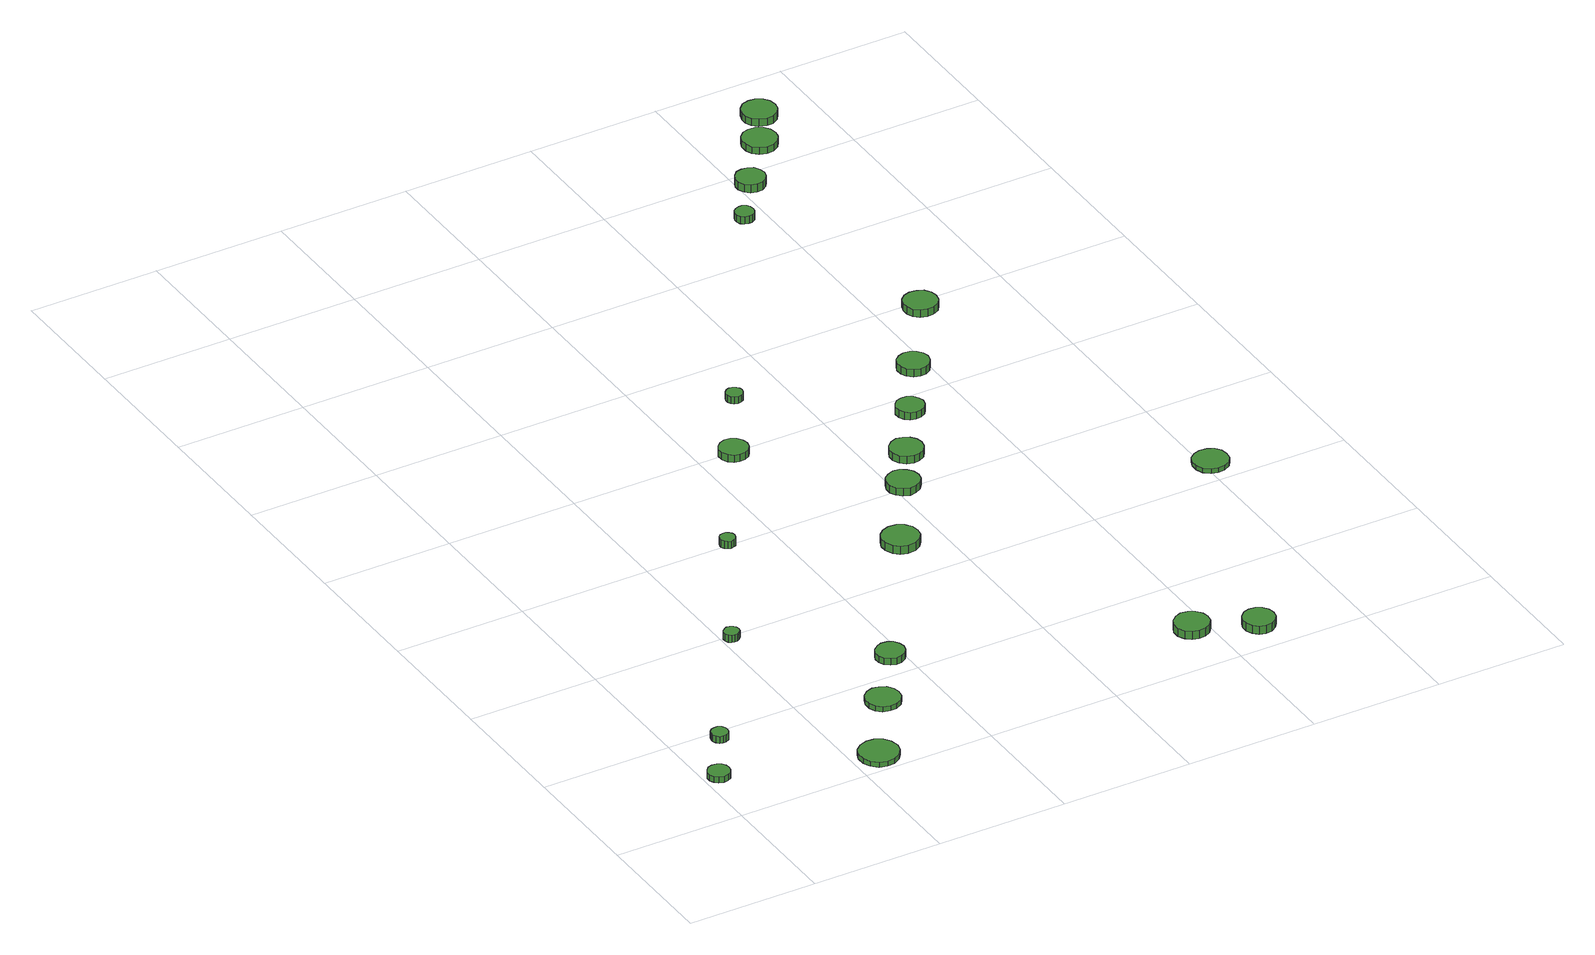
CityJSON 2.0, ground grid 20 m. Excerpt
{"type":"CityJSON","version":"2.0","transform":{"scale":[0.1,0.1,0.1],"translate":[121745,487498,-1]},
"CityObjects":{
"tree1":{"type":"SolitaryVegetationObject","attributes":{"function":"something"},"geometry":[{"type":"MultiSurface","lod":"1","boundaries":[[[0,1,2,3,4,5,6,7,8,9,10,11,12,13,14]],[[15,16,17,18,19,20,21,22,23,24,25,26,27,28,29]],[[0,29,28,1]],[[1,28,27,2]],[[2,27,26,3]],[[3,26,25,4]],[[4,25,24,5]],[[5,24,23,6]],[[6,23,22,7]],[[7,22,21,8]],[[8,21,20,9]],[[9,20,19,10]],[[10,19,18,11]],[[11,18,17,12]],[[12,17,16,13]],[[13,16,15,14]],[[14,15,29,0]]]}]},
"tree2":{"type":"SolitaryVegetationObject","attributes":{"function":"something"},"geometry":[{"type":"MultiSurface","lod":"1","boundaries":[[[30,31,32,33,34,35,36,37,38,39,40,41,42,43,44]],[[45,46,47,48,49,50,51,52,53,54,55,56,57,58,59]],[[30,59,58,31]],[[31,58,57,32]],[[32,57,56,33]],[[33,56,55,34]],[[34,55,54,35]],[[35,54,53,36]],[[36,53,52,37]],[[37,52,51,38]],[[38,51,50,39]],[[39,50,49,40]],[[40,49,48,41]],[[41,48,47,42]],[[42,47,46,43]],[[43,46,45,44]],[[44,45,59,30]]]}]},
"tree3":{"type":"SolitaryVegetationObject","attributes":{"function":"something"},"geometry":[{"type":"MultiSurface","lod":"1","boundaries":[[[60,61,62,63,64,65,66,67,68,69,70,71,72,73,74]],[[75,76,77,78,79,80,81,82,83,84,85,86,87,88,89]],[[60,89,88,61]],[[61,88,87,62]],[[62,87,86,63]],[[63,86,85,64]],[[64,85,84,65]],[[65,84,83,66]],[[66,83,82,67]],[[67,82,81,68]],[[68,81,80,69]],[[69,80,79,70]],[[70,79,78,71]],[[71,78,77,72]],[[72,77,76,73]],[[73,76,75,74]],[[74,75,89,60]]]}]},
"tree4":{"type":"SolitaryVegetationObject","attributes":{"function":"something"},"geometry":[{"type":"MultiSurface","lod":"1","boundaries":[[[90,91,92,93,94,95,96,97,98,99,100,101,102,103,104]],[[105,106,107,108,109,110,111,112,113,114,115,116,117,118,119]],[[90,119,118,91]],[[91,118,117,92]],[[92,117,116,93]],[[93,116,115,94]],[[94,115,114,95]],[[95,114,113,96]],[[96,113,112,97]],[[97,112,111,98]],[[98,111,110,99]],[[99,110,109,100]],[[100,109,108,101]],[[101,108,107,102]],[[102,107,106,103]],[[103,106,105,104]],[[104,105,119,90]]]}]},
"tree5":{"type":"SolitaryVegetationObject","attributes":{"function":"something"},"geometry":[{"type":"MultiSurface","lod":"1","boundaries":[[[120,121,122,123,124,125,126,127,128,129,130,131,132,133,134]],[[135,136,137,138,139,140,141,142,143,144,145,146,147,148,149]],[[120,149,148,121]],[[121,148,147,122]],[[122,147,146,123]],[[123,146,145,124]],[[124,145,144,125]],[[125,144,143,126]],[[126,143,142,127]],[[127,142,141,128]],[[128,141,140,129]],[[129,140,139,130]],[[130,139,138,131]],[[131,138,137,132]],[[132,137,136,133]],[[133,136,135,134]],[[134,135,149,120]]]}]},
"tree6":{"type":"SolitaryVegetationObject","attributes":{"function":"something"},"geometry":[{"type":"MultiSurface","lod":"1","boundaries":[[[150,151,152,153,154,155,156,157,158,159,160,161,162,163,164]],[[165,166,167,168,169,170,171,172,173,174,175,176,177,178,179]],[[150,179,178,151]],[[151,178,177,152]],[[152,177,176,153]],[[153,176,175,154]],[[154,175,174,155]],[[155,174,173,156]],[[156,173,172,157]],[[157,172,171,158]],[[158,171,170,159]],[[159,170,169,160]],[[160,169,168,161]],[[161,168,167,162]],[[162,167,166,163]],[[163,166,165,164]],[[164,165,179,150]]]}]},
"tree7":{"type":"SolitaryVegetationObject","attributes":{"function":"something"},"geometry":[{"type":"MultiSurface","lod":"1","boundaries":[[[180,181,182,183,184,185,186,187,188,189,190,191,192,193,194]],[[195,196,197,198,199,200,201,202,203,204,205,206,207,208,209]],[[180,209,208,181]],[[181,208,207,182]],[[182,207,206,183]],[[183,206,205,184]],[[184,205,204,185]],[[185,204,203,186]],[[186,203,202,187]],[[187,202,201,188]],[[188,201,200,189]],[[189,200,199,190]],[[190,199,198,191]],[[191,198,197,192]],[[192,197,196,193]],[[193,196,195,194]],[[194,195,209,180]]]}]},
"tree8":{"type":"SolitaryVegetationObject","attributes":{"function":"something"},"geometry":[{"type":"MultiSurface","lod":"1","boundaries":[[[210,211,212,213,214,215,216,217,218,219,220,221,222,223,224]],[[225,226,227,228,229,230,231,232,233,234,235,236,237,238,239]],[[210,239,238,211]],[[211,238,237,212]],[[212,237,236,213]],[[213,236,235,214]],[[214,235,234,215]],[[215,234,233,216]],[[216,233,232,217]],[[217,232,231,218]],[[218,231,230,219]],[[219,230,229,220]],[[220,229,228,221]],[[221,228,227,222]],[[222,227,226,223]],[[223,226,225,224]],[[224,225,239,210]]]}]},
"tree9":{"type":"SolitaryVegetationObject","attributes":{"function":"something"},"geometry":[{"type":"MultiSurface","lod":"1","boundaries":[[[240,241,242,243,244,245,246,247,248,249,250,251,252,253,254]],[[255,256,257,258,259,260,261,262,263,264,265,266,267,268,269]],[[240,269,268,241]],[[241,268,267,242]],[[242,267,266,243]],[[243,266,265,244]],[[244,265,264,245]],[[245,264,263,246]],[[246,263,262,247]],[[247,262,261,248]],[[248,261,260,249]],[[249,260,259,250]],[[250,259,258,251]],[[251,258,257,252]],[[252,257,256,253]],[[253,256,255,254]],[[254,255,269,240]]]}]},
"tree10":{"type":"SolitaryVegetationObject","attributes":{"function":"something"},"geometry":[{"type":"MultiSurface","lod":"1","boundaries":[[[270,271,272,273,274,275,276,277,278,279,280,281,282,283,284]],[[285,286,287,288,289,290,291,292,293,294,295,296,297,298,299]],[[270,299,298,271]],[[271,298,297,272]],[[272,297,296,273]],[[273,296,295,274]],[[274,295,294,275]],[[275,294,293,276]],[[276,293,292,277]],[[277,292,291,278]],[[278,291,290,279]],[[279,290,289,280]],[[280,289,288,281]],[[281,288,287,282]],[[282,287,286,283]],[[283,286,285,284]],[[284,285,299,270]]]}]},
"tree11":{"type":"SolitaryVegetationObject","attributes":{"function":"something"},"geometry":[{"type":"MultiSurface","lod":"1","boundaries":[[[300,301,302,303,304,305,306,307,308,309,310,311,312,313,314]],[[315,316,317,318,319,320,321,322,323,324,325,326,327,328,329]],[[300,329,328,301]],[[301,328,327,302]],[[302,327,326,303]],[[303,326,325,304]],[[304,325,324,305]],[[305,324,323,306]],[[306,323,322,307]],[[307,322,321,308]],[[308,321,320,309]],[[309,320,319,310]],[[310,319,318,311]],[[311,318,317,312]],[[312,317,316,313]],[[313,316,315,314]],[[314,315,329,300]]]}]},
"tree12":{"type":"SolitaryVegetationObject","attributes":{"function":"something"},"geometry":[{"type":"MultiSurface","lod":"1","boundaries":[[[330,331,332,333,334,335,336,337,338,339,340,341,342,343,344]],[[345,346,347,348,349,350,351,352,353,354,355,356,357,358,359]],[[330,359,358,331]],[[331,358,357,332]],[[332,357,356,333]],[[333,356,355,334]],[[334,355,354,335]],[[335,354,353,336]],[[336,353,352,337]],[[337,352,351,338]],[[338,351,350,339]],[[339,350,349,340]],[[340,349,348,341]],[[341,348,347,342]],[[342,347,346,343]],[[343,346,345,344]],[[344,345,359,330]]]}]},
"tree13":{"type":"SolitaryVegetationObject","attributes":{"function":"something"},"geometry":[{"type":"MultiSurface","lod":"1","boundaries":[[[360,361,362,363,364,365,366,367,368,369,370,371,372,373,374]],[[375,376,377,378,379,380,381,382,383,384,385,386,387,388,389]],[[360,389,388,361]],[[361,388,387,362]],[[362,387,386,363]],[[363,386,385,364]],[[364,385,384,365]],[[365,384,383,366]],[[366,383,382,367]],[[367,382,381,368]],[[368,381,380,369]],[[369,380,379,370]],[[370,379,378,371]],[[371,378,377,372]],[[372,377,376,373]],[[373,376,375,374]],[[374,375,389,360]]]}]},
"tree14":{"type":"SolitaryVegetationObject","attributes":{"function":"something"},"geometry":[{"type":"MultiSurface","lod":"1","boundaries":[[[390,391,392,393,394,395,396,397,398,399,400,401,402,403,404]],[[405,406,407,408,409,410,411,412,413,414,415,416,417,418,419]],[[390,419,418,391]],[[391,418,417,392]],[[392,417,416,393]],[[393,416,415,394]],[[394,415,414,395]],[[395,414,413,396]],[[396,413,412,397]],[[397,412,411,398]],[[398,411,410,399]],[[399,410,409,400]],[[400,409,408,401]],[[401,408,407,402]],[[402,407,406,403]],[[403,406,405,404]],[[404,405,419,390]]]}]},
"tree15":{"type":"SolitaryVegetationObject","attributes":{"function":"something"},"geometry":[{"type":"MultiSurface","lod":"1","boundaries":[[[420,421,422,423,424,425,426,427,428,429,430,431,432,433,434]],[[435,436,437,438,439,440,441,442,443,444,445,446,447,448,449]],[[420,449,448,421]],[[421,448,447,422]],[[422,447,446,423]],[[423,446,445,424]],[[424,445,444,425]],[[425,444,443,426]],[[426,443,442,427]],[[427,442,441,428]],[[428,441,440,429]],[[429,440,439,430]],[[430,439,438,431]],[[431,438,437,432]],[[432,437,436,433]],[[433,436,435,434]],[[434,435,449,420]]]}]},
"tree16":{"type":"SolitaryVegetationObject","attributes":{"function":"something"},"geometry":[{"type":"MultiSurface","lod":"1","boundaries":[[[450,451,452,453,454,455,456,457,458,459,460,461,462,463,464]],[[465,466,467,468,469,470,471,472,473,474,475,476,477,478,479]],[[450,479,478,451]],[[451,478,477,452]],[[452,477,476,453]],[[453,476,475,454]],[[454,475,474,455]],[[455,474,473,456]],[[456,473,472,457]],[[457,472,471,458]],[[458,471,470,459]],[[459,470,469,460]],[[460,469,468,461]],[[461,468,467,462]],[[462,467,466,463]],[[463,466,465,464]],[[464,465,479,450]]]}]},
"tree17":{"type":"SolitaryVegetationObject","attributes":{"function":"something"},"geometry":[{"type":"MultiSurface","lod":"1","boundaries":[[[480,481,482,483,484,485,486,487,488,489,490,491,492,493,494]],[[495,496,497,498,499,500,501,502,503,504,505,506,507,508,509]],[[480,509,508,481]],[[481,508,507,482]],[[482,507,506,483]],[[483,506,505,484]],[[484,505,504,485]],[[485,504,503,486]],[[486,503,502,487]],[[487,502,501,488]],[[488,501,500,489]],[[489,500,499,490]],[[490,499,498,491]],[[491,498,497,492]],[[492,497,496,493]],[[493,496,495,494]],[[494,495,509,480]]]}]},
"tree18":{"type":"SolitaryVegetationObject","attributes":{"function":"something"},"geometry":[{"type":"MultiSurface","lod":"1","boundaries":[[[510,511,512,513,514,515,516,517,518,519,520,521,522,523,524]],[[525,526,527,528,529,530,531,532,533,534,535,536,537,538,539]],[[510,539,538,511]],[[511,538,537,512]],[[512,537,536,513]],[[513,536,535,514]],[[514,535,534,515]],[[515,534,533,516]],[[516,533,532,517]],[[517,532,531,518]],[[518,531,530,519]],[[519,530,529,520]],[[520,529,528,521]],[[521,528,527,522]],[[522,527,526,523]],[[523,526,525,524]],[[524,525,539,510]]]}]},
"tree19":{"type":"SolitaryVegetationObject","attributes":{"function":"something"},"geometry":[{"type":"MultiSurface","lod":"1","boundaries":[[[540,541,542,543,544,545,546,547,548,549,550,551,552,553,554]],[[555,556,557,558,559,560,561,562,563,564,565,566,567,568,569]],[[540,569,568,541]],[[541,568,567,542]],[[542,567,566,543]],[[543,566,565,544]],[[544,565,564,545]],[[545,564,563,546]],[[546,563,562,547]],[[547,562,561,548]],[[548,561,560,549]],[[549,560,559,550]],[[550,559,558,551]],[[551,558,557,552]],[[552,557,556,553]],[[553,556,555,554]],[[554,555,569,540]]]}]},
"tree20":{"type":"SolitaryVegetationObject","attributes":{"function":"something"},"geometry":[{"type":"MultiSurface","lod":"1","boundaries":[[[570,571,572,573,574,575,576,577,578,579,580,581,582,583,584]],[[585,586,587,588,589,590,591,592,593,594,595,596,597,598,599]],[[570,599,598,571]],[[571,598,597,572]],[[572,597,596,573]],[[573,596,595,574]],[[574,595,594,575]],[[575,594,593,576]],[[576,593,592,577]],[[577,592,591,578]],[[578,591,590,579]],[[579,590,589,580]],[[580,589,588,581]],[[581,588,587,582]],[[582,587,586,583]],[[583,586,585,584]],[[584,585,599,570]]]}]},
"tree21":{"type":"SolitaryVegetationObject","attributes":{"function":"something"},"geometry":[{"type":"MultiSurface","lod":"1","boundaries":[[[600,601,602,603,604,605,606,607,608,609,610,611,612,613,614]],[[615,616,617,618,619,620,621,622,623,624,625,626,627,628,629]],[[600,629,628,601]],[[601,628,627,602]],[[602,627,626,603]],[[603,626,625,604]],[[604,625,624,605]],[[605,624,623,606]],[[606,623,622,607]],[[607,622,621,608]],[[608,621,620,609]],[[609,620,619,610]],[[610,619,618,611]],[[611,618,617,612]],[[612,617,616,613]],[[613,616,615,614]],[[614,615,629,600]]]}]},
"tree22":{"type":"SolitaryVegetationObject","attributes":{"function":"something"},"geometry":[{"type":"MultiSurface","lod":"1","boundaries":[[[630,631,632,633,634,635,636,637,638,639,640,641,642,643,644]],[[645,646,647,648,649,650,651,652,653,654,655,656,657,658,659]],[[630,659,658,631]],[[631,658,657,632]],[[632,657,656,633]],[[633,656,655,634]],[[634,655,654,635]],[[635,654,653,636]],[[636,653,652,637]],[[637,652,651,638]],[[638,651,650,639]],[[639,650,649,640]],[[640,649,648,641]],[[641,648,647,642]],[[642,647,646,643]],[[643,646,645,644]],[[644,645,659,630]]]}]}
},
"vertices":[
[39,100,17],[38,107,17],[34,113,17],[28,116,17],[21,117,17],[14,115,17],[9,110,17],[6,104,17],[6,97,17],[9,91,17],[14,86,17],[21,84,17],[28,85,17],[34,88,17],[38,94,17],[38,94,7],[34,88,7],[28,85,7],[21,84,7],[14,86,7],[9,91,7],[6,97,7],[6,104,7],[9,110,7],[14,115,7],[21,117,7],[28,116,7],[34,113,7],[38,107,7],[39,100,7],
[85,184,18],[84,189,18],[81,193,18],[76,196,18],[71,196,18],[66,195,18],[62,191,18],[60,186,18],[60,181,18],[62,176,18],[66,172,18],[71,171,18],[76,171,18],[81,174,18],[84,178,18],[84,178,7],[81,174,7],[76,171,7],[71,171,7],[66,172,7],[62,176,7],[60,181,7],[60,186,7],[62,191,7],[66,195,7],[71,196,7],[76,196,7],[81,193,7],[84,189,7],[85,184,7],
[270,34,15],[267,47,15],[260,57,15],[249,63,15],[237,64,15],[225,60,15],[216,52,15],[211,41,15],[211,28,15],[216,17,15],[225,8,15],[237,5,15],[249,6,15],[260,12,15],[267,22,15],[267,22,7],[260,12,7],[249,6,7],[237,5,7],[225,8,7],[216,17,7],[211,28,7],[211,41,7],[216,52,7],[225,60,7],[237,64,7],[249,63,7],[260,57,7],[267,47,7],[270,34,7],
[222,386,25],[221,391,25],[218,395,25],[214,397,25],[209,398,25],[205,396,25],[201,393,25],[199,389,25],[199,384,25],[201,379,25],[205,376,25],[209,375,25],[214,375,25],[218,378,25],[221,381,25],[221,381,13],[218,378,13],[214,375,13],[209,375,13],[205,376,13],[201,379,13],[199,384,13],[199,389,13],[201,393,13],[205,396,13],[209,398,13],[214,397,13],[218,395,13],[221,391,13],[222,386,13],
[340,150,15],[338,160,15],[332,169,15],[322,174,15],[312,176,15],[301,172,15],[293,165,15],[289,155,15],[289,144,15],[293,134,15],[301,127,15],[312,124,15],[322,125,15],[332,130,15],[338,139,15],[338,139,7],[332,130,7],[322,125,7],[312,124,7],[301,127,7],[293,134,7],[289,144,7],[289,155,7],[293,165,7],[301,172,7],[312,176,7],[322,174,7],[332,169,7],[338,160,7],[340,150,7],
[402,243,18],[400,251,18],[395,259,18],[387,263,18],[378,264,18],[370,261,18],[363,255,18],[359,247,18],[359,238,18],[363,230,18],[370,224,18],[378,221,18],[387,222,18],[395,227,18],[400,234,18],[400,234,7],[395,227,7],[387,222,7],[378,221,7],[370,224,7],[363,230,7],[359,238,7],[359,247,7],[363,255,7],[370,261,7],[378,264,7],[387,263,7],[395,259,7],[400,251,7],[402,243,7],
[339,597,23],[338,602,23],[335,605,23],[331,608,23],[326,608,23],[322,607,23],[318,604,23],[316,599,23],[316,594,23],[318,590,23],[322,587,23],[326,585,23],[331,586,23],[335,588,23],[338,592,23],[338,592,11],[335,588,11],[331,586,11],[326,585,11],[322,587,11],[318,590,11],[316,594,11],[316,599,11],[318,604,11],[322,607,11],[326,608,11],[331,608,11],[335,605,11],[338,602,11],[339,597,11],
[561,475,26],[559,487,26],[552,496,26],[542,502,26],[530,503,26],[519,499,26],[511,492,26],[506,481,26],[506,470,26],[511,459,26],[519,451,26],[530,448,26],[542,449,26],[552,455,26],[559,464,26],[559,464,13],[552,455,13],[542,449,13],[530,448,13],[519,451,13],[511,459,13],[506,470,13],[506,481,13],[511,492,13],[519,499,13],[530,503,13],[542,502,13],[552,496,13],[559,487,13],[561,475,13],
[475,795,19],[473,804,19],[468,811,19],[460,816,19],[451,817,19],[443,814,19],[436,808,19],[432,800,19],[432,791,19],[436,782,19],[443,776,19],[451,774,19],[460,775,19],[468,779,19],[473,786,19],[473,786,7],[468,779,7],[460,775,7],[451,774,7],[443,776,7],[436,782,7],[432,791,7],[432,800,7],[436,808,7],[443,814,7],[451,817,7],[460,816,7],[468,811,7],[473,804,7],[475,795,7],
[639,606,19],[637,616,19],[631,624,19],[622,630,19],[612,631,19],[602,627,19],[594,621,19],[590,611,19],[590,601,19],[594,592,19],[602,585,19],[612,581,19],[622,583,19],[631,588,19],[637,596,19],[637,596,7],[631,588,7],[622,583,7],[612,581,7],[602,585,7],[594,592,7],[590,601,7],[590,611,7],[594,621,7],[602,627,7],[612,631,7],[622,630,7],[631,624,7],[637,616,7],[639,606,7],
[537,914,19],[536,919,19],[533,923,19],[528,926,19],[523,927,19],[518,925,19],[514,921,19],[512,916,19],[512,911,19],[514,906,19],[518,903,19],[523,901,19],[528,902,19],[533,904,19],[536,909,19],[536,909,8],[533,904,8],[528,902,8],[523,901,8],[518,903,8],[514,906,8],[512,911,8],[512,916,8],[514,921,8],[518,925,8],[523,927,8],[528,926,8],[533,923,8],[536,919,8],[537,914,8],
[799,88,23],[797,98,23],[790,107,23],[781,112,23],[770,114,23],[760,110,23],[752,103,23],[747,93,23],[747,82,23],[752,72,23],[760,65,23],[770,62,23],[781,63,23],[790,68,23],[797,77,23],[797,77,10],[790,68,10],[781,63,10],[770,62,10],[760,65,10],[752,72,10],[747,82,10],[747,93,10],[752,103,10],[760,110,10],[770,114,10],[781,112,10],[790,107,10],[797,98,10],[799,88,10],
[685,676,18],[683,686,18],[677,694,18],[668,699,18],[658,701,18],[648,697,18],[640,690,18],[636,681,18],[636,671,18],[640,661,18],[648,654,18],[658,651,18],[668,652,18],[677,657,18],[683,666,18],[683,666,6],[677,657,6],[668,652,6],[658,651,6],[648,654,6],[640,661,6],[636,671,6],[636,681,6],[640,690,6],[648,697,6],[658,701,6],[668,699,6],[677,694,6],[683,686,6],[685,676,6],
[881,48,25],[879,58,25],[873,66,25],[865,71,25],[855,72,25],[845,69,25],[838,62,25],[834,53,25],[834,43,25],[838,34,25],[845,27,25],[855,24,25],[865,25,25],[873,30,25],[879,38,25],[879,38,12],[873,30,12],[865,25,12],[855,24,12],[845,27,12],[838,34,12],[834,43,12],[834,53,12],[838,62,12],[845,69,12],[855,72,12],[865,71,12],[873,66,12],[879,58,12],[881,48,12],
[740,766,18],[738,774,18],[733,781,18],[725,786,18],[717,786,18],[708,784,18],[702,778,18],[698,770,18],[698,761,18],[702,753,18],[708,747,18],[717,745,18],[725,746,18],[733,750,18],[738,757,18],[738,757,6],[733,750,6],[725,746,6],[717,745,6],[708,747,6],[702,753,6],[698,761,6],[698,770,6],[702,778,6],[708,784,6],[717,786,6],[725,786,6],[733,781,6],[738,774,6],[740,766,6],
[803,860,18],[801,869,18],[795,877,18],[787,882,18],[777,883,18],[768,880,18],[760,874,18],[756,865,18],[756,855,18],[760,846,18],[768,839,18],[777,836,18],[787,837,18],[795,842,18],[801,850,18],[801,850,6],[795,842,6],[787,837,6],[777,836,6],[768,839,6],[760,846,6],[756,855,6],[756,865,6],[760,874,6],[768,880,6],[777,883,6],[787,882,6],[795,877,6],[801,869,6],[803,860,6],
[1037,442,14],[1035,453,14],[1029,462,14],[1019,467,14],[1008,468,14],[998,465,14],[989,458,14],[985,448,14],[985,437,14],[989,426,14],[998,419,14],[1008,416,14],[1019,417,14],[1029,422,14],[1035,431,14],[1035,431,7],[1029,422,7],[1019,417,7],[1008,416,7],[998,419,7],[989,426,7],[985,437,7],[985,448,7],[989,458,7],[998,465,7],[1008,468,7],[1019,467,7],[1029,462,7],[1035,453,7],[1037,442,7],
[884,976,26],[882,986,26],[876,995,26],[866,1000,26],[856,1001,26],[846,998,26],[838,991,26],[834,981,26],[834,971,26],[838,961,26],[846,954,26],[856,951,26],[866,952,26],[876,957,26],[882,966,26],[882,966,14],[876,957,14],[866,952,14],[856,951,14],[846,954,14],[838,961,14],[834,971,14],[834,981,14],[838,991,14],[846,998,14],[856,1001,14],[866,1000,14],[876,995,14],[882,986,14],[884,976,14],
[778,1295,25],[777,1301,25],[774,1306,25],[768,1309,25],[763,1309,25],[757,1307,25],[752,1303,25],[750,1298,25],[750,1292,25],[752,1286,25],[757,1282,25],[763,1281,25],[768,1281,25],[774,1284,25],[777,1289,25],[777,1289,13],[774,1284,13],[768,1281,13],[763,1281,13],[757,1282,13],[752,1286,13],[750,1292,13],[750,1298,13],[752,1303,13],[757,1307,13],[763,1309,13],[768,1309,13],[774,1306,13],[777,1301,13],[778,1295,13],
[841,1372,21],[839,1381,21],[834,1389,21],[826,1393,21],[817,1394,21],[808,1392,21],[801,1385,21],[797,1377,21],[797,1368,21],[801,1359,21],[808,1353,21],[817,1350,21],[826,1351,21],[834,1356,21],[839,1363,21],[839,1363,8],[834,1356,8],[826,1351,8],[817,1350,8],[808,1353,8],[801,1359,8],[797,1368,8],[797,1377,8],[801,1385,8],[808,1392,8],[817,1394,8],[826,1393,8],[834,1389,8],[839,1381,8],[841,1372,8],
[906,1452,20],[904,1463,20],[898,1471,20],[888,1477,20],[877,1478,20],[867,1475,20],[859,1467,20],[855,1458,20],[855,1447,20],[859,1437,20],[867,1430,20],[877,1426,20],[888,1427,20],[898,1433,20],[904,1442,20],[904,1442,9],[898,1433,9],[888,1427,9],[877,1426,9],[867,1430,9],[859,1437,9],[855,1447,9],[855,1458,9],[859,1467,9],[867,1475,9],[877,1478,9],[888,1477,9],[898,1471,9],[904,1463,9],[906,1452,9],
[941,1513,21],[939,1524,21],[933,1532,21],[923,1538,21],[913,1539,21],[902,1536,21],[894,1528,21],[890,1518,21],[890,1508,21],[894,1498,21],[902,1491,21],[913,1487,21],[923,1488,21],[933,1494,21],[939,1503,21],[939,1503,9],[933,1494,9],[923,1488,9],[913,1487,9],[902,1491,9],[894,1498,9],[890,1508,9],[890,1518,9],[894,1528,9],[902,1536,9],[913,1539,9],[923,1538,9],[933,1532,9],[939,1524,9],[941,1513,9]
]}
